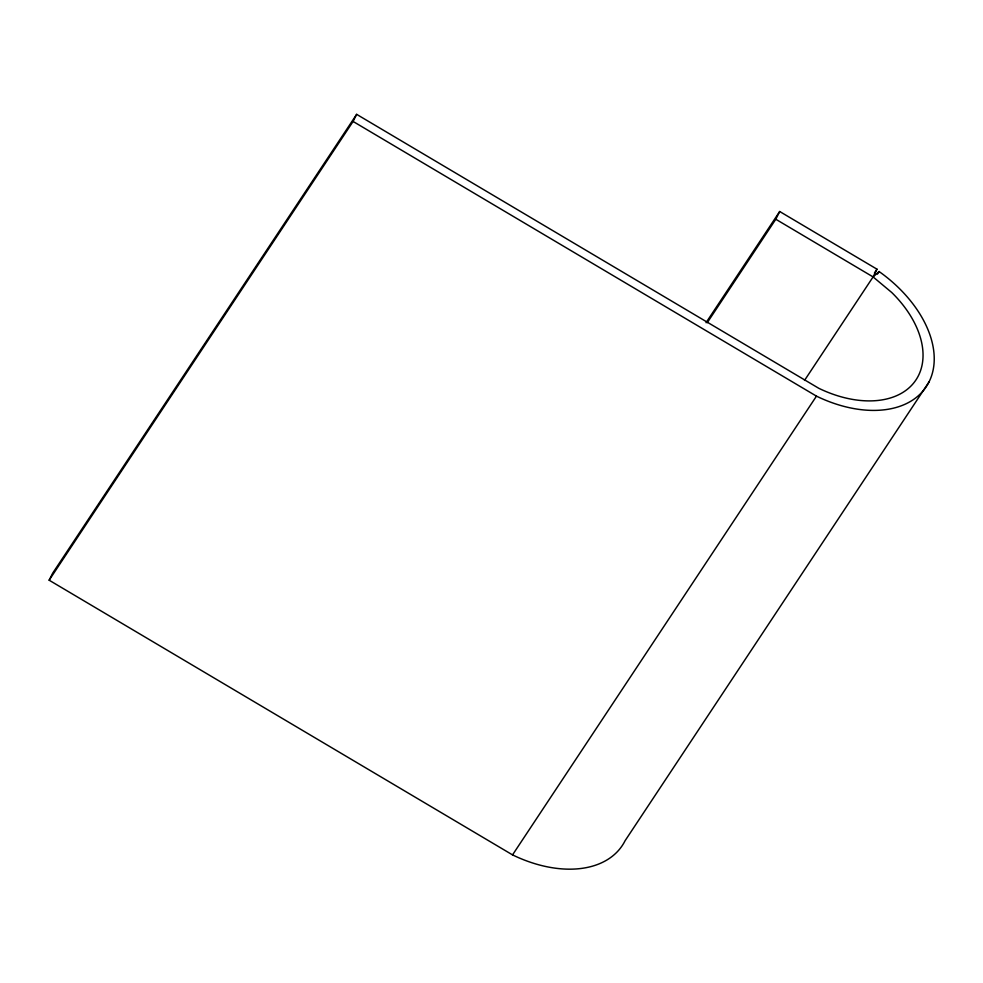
<?xml version="1.0" encoding="UTF-8"?>
<svg xmlns="http://www.w3.org/2000/svg" width="983" height="983" viewBox="0 0 983 983"><rect width="100%" height="100%" fill="white"/><g stroke="black" fill="none" stroke-linecap="round" stroke-linejoin="round"><path stroke-width="1.47" d="M873.088 276.923L879.121 271.554A108.216 69.99 33.5 0 1 928.996 381.982L625.077 840.735A108.216 69.99 33.5 0 1 512.536 854.891L49.15 580.203L52.726 573.101L356.645 114.347L818.728 388.26A95.879 62.015 33.5 0 0 914.46 382.031A95.879 62.015 33.5 0 0 891.741 292.504L873.088 276.923L775.796 219.246L779.691 211.505L876.983 269.182L873.088 276.923L804.512 380.433M49.15 580.203L353.081 121.45L356.645 114.347M706.04 322.682L779.691 211.505M707.219 322.756L775.796 219.246M874.44 273.016L876.983 269.182M877.426 274.11L879.121 271.554M512.536 854.891L816.468 396.137A108.216 69.99 33.5 0 0 928.996 381.982M353.081 121.45L816.468 396.137"/></g></svg>
